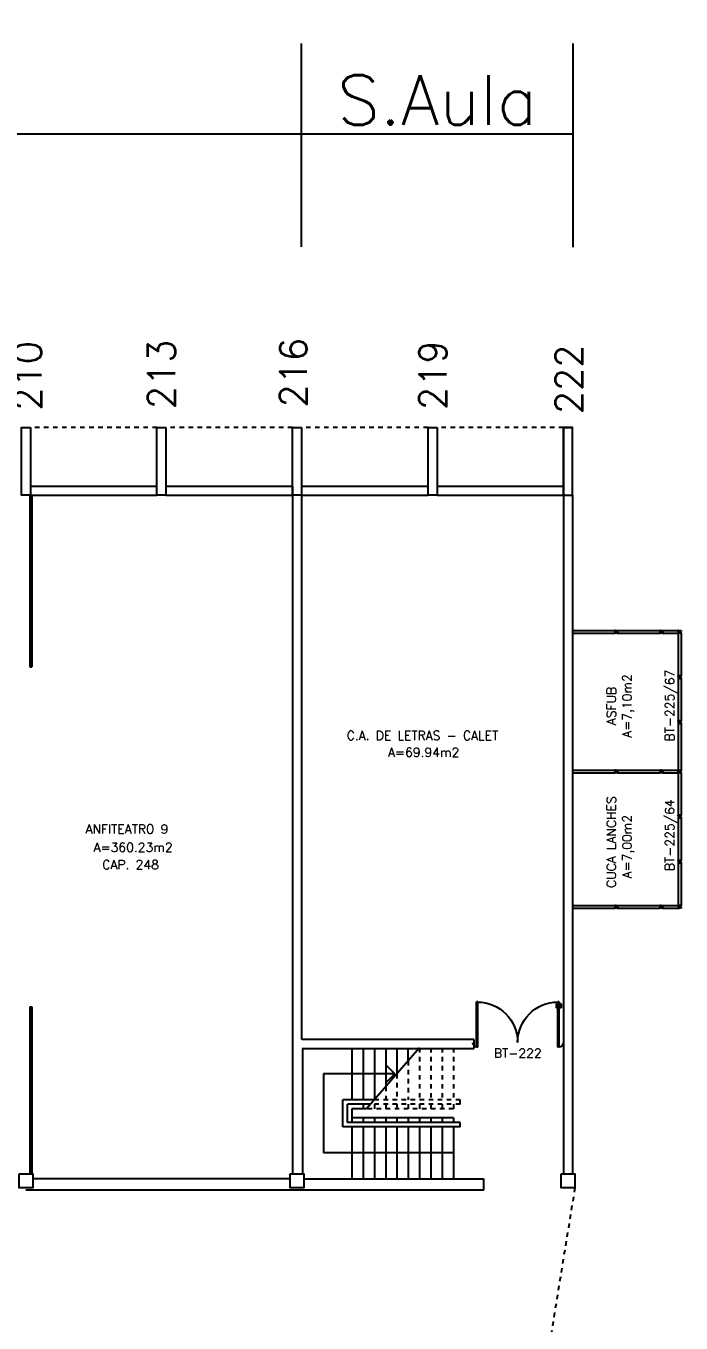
# Model space of a CAD drawing. Extents: x -250 to -5, y 354 to 449.
# Drawn here: x -26.59 to -12.1, y 419.57 to 448.29 of the extents above; entities that cross this region are included whole.
import ezdxf
from ezdxf.enums import TextEntityAlignment as Align

# ---------------------------------------------------------------- set-up
doc = ezdxf.new("R2010")
doc.units = 0
doc.header["$LTSCALE"] = 0.02
doc.header["$MEASUREMENT"] = 0
doc.header["$PDMODE"] = 98
doc.linetypes.add('HIDDEN2', pattern=[0.1875, 0.125, -0.0625])
doc.layers.get('0').update_dxf_attribs({"linetype": 'CONTINUOUS'})
doc.layers.get('DEFPOINTS').update_dxf_attribs({"linetype": 'CONTINUOUS'})
for name, color, linetype in [('ALV', 2, 'CONTINUOUS'), ('DIV', 2, 'CONTINUOUS'), ('ESC', 1, 'CONTINUOUS'), ('ESQ', 2, 'CONTINUOUS'), ('ESTR', 3, 'CONTINUOUS'), ('LAYOUT-ANF', 1, 'CONTINUOUS'), ('NOPILAR1', 2, 'CONTINUOUS'), ('PROJ', 1, 'HIDDEN2'), ('TEXTO', 2, 'CONTINUOUS'), ('TEXTO-CENTRO-CUSTO', 2, 'CONTINUOUS'), ('TEXTO-ENDEREÇO', 2, 'CONTINUOUS'), ('ÁREA', 2, 'CONTINUOUS')]:
    doc.layers.add(name, color=color, linetype=linetype)
doc.styles.add('1', font='romans.shx')
doc.styles.add('NOPILAR', font='simplex.shx', dxfattribs={"height": 0.6})
doc.styles.add('UNB-100', font='simplex.shx', dxfattribs={"height": 0.2})
doc.styles.add('UNB-100-1', font='simplex.shx', dxfattribs={"height": 0.2})
doc.dimstyles.new('1-600', dxfattribs={"dimtxt": 1.1, "dimasz": 2.5, "dimexe": 2, "dimexo": 4, "dimgap": 0.2, "dimtad": 1, "dimdec": 0, "dimzin": 4, "dimdsep": 46, "dimlunit": 6, "dimtxsty": '1', "dimblk1": 'NONE', "dimblk2": 'NONE', "dimsah": 1, "dimcen": 0, "dimclrd": 2, "dimclre": 2, "dimclrt": 2, "dimadec": 0, "dimazin": 0, "dimtfac": 1, "dimtdec": 0, "dimtmove": 2, "dimatfit": 3, "dimldrblk": 'NONE', "dimfxl": 0, "dimtolj": 1, "dimtzin": 0, "dimarcsym": 0})

# ---------------------------------------------------------------- blocks, each defined once
blk = doc.blocks.new('PILB-TTS')
blk.add_lwpolyline([(-0.3, 0.306), (0, 0.306), (0, 0), (-0.3, 0)], close=True)
blk = doc.blocks.new('ESCB-TTS')
at = {"color": 1}
for p, q in [((-2.701, 0.004), (-2.701, -1.143)), ((-2.451, 0.004), (-2.451, -1.143)), ((-1.201, 0.004), (-2.375, -1.343)), ((-2.201, 0.004), (-2.201, -1.143)), ((-1.951, 0.004), (-1.951, -0.856)), ((-1.701, 0.004), (-1.701, -0.57)), ((-1.451, -0.283), (-1.451, 0.004)), ((-2.201, -1.143), (-2.899, -1.143)), ((-2.899, -1.746), (-2.899, -1.143)), ((-2.288, -1.243), (-2.799, -1.243)), ((-2.799, -1.646), (-2.799, -1.243)), ((-2.375, -1.343), (-2.701, -1.343)), ((-2.701, -1.343), (-2.701, -1.646)), ((-2.451, -1.243), (-2.451, -1.343)), ((-2.201, -1.243), (-2.201, -1.343)), ((-1.451, -1.243), (-1.451, -1.343)), ((-0.299, -1.646), (-2.799, -1.646)), ((-1.942, -1.547), (-2.701, -1.547)), ((-2.451, -1.547), (-2.451, -1.646)), ((-2.201, -1.547), (-2.201, -1.646)), ((-1.951, -1.547), (-1.951, -1.646)), ((-1.665, -1.547), (-1.942, -1.547)), ((-0.944, -1.547), (-1.73, -1.547)), ((-1.701, -1.547), (-1.701, -1.646)), ((-1.451, -1.547), (-1.451, -1.646)), ((-1.201, -1.547), (-1.201, -1.646)), ((-0.951, -1.547), (-0.951, -1.646)), ((-0.451, -1.547), (-0.944, -1.547)), ((-0.701, -1.547), (-0.701, -1.646)), ((-0.451, -1.547), (-0.451, -1.646)), ((-0.299, -1.746), (-0.299, -1.646)), ((-0.299, -1.746), (-2.899, -1.746)), ((-2.701, -1.746), (-2.701, -2.897)), ((-2.451, -1.746), (-2.451, -2.897)), ((-2.201, -1.746), (-2.201, -2.897)), ((-1.951, -1.746), (-1.951, -2.897)), ((-1.701, -1.746), (-1.701, -2.897)), ((-1.451, -1.746), (-1.451, -2.897)), ((-1.201, -1.746), (-1.201, -2.897)), ((-0.951, -1.746), (-0.951, -2.897)), ((-0.701, -1.746), (-0.701, -2.897)), ((-0.451, -1.746), (-0.451, -2.897))]:
    blk.add_line(p, q, dxfattribs=at)
at = {"color": 1, "linetype": 'HIDDEN2'}
for p, q in [((-1.201, 0.004), (-1.201, -1.143)), ((-0.951, 0.004), (-0.951, -1.143)), ((-0.701, 0.004), (-0.701, -1.143)), ((-0.451, 0.004), (-0.451, -1.143)), ((-1.451, -0.283), (-1.451, -1.143)), ((-1.701, -0.57), (-1.701, -1.143)), ((-1.951, -0.856), (-1.951, -1.143)), ((-0.299, -1.143), (-2.201, -1.143)), ((-0.299, -1.243), (-0.299, -1.143)), ((-0.451, -1.343), (-2.375, -1.343)), ((-0.299, -1.243), (-2.288, -1.243)), ((-1.951, -1.243), (-1.951, -1.343)), ((-1.701, -1.243), (-1.701, -1.343)), ((-1.201, -1.243), (-1.201, -1.343)), ((-0.951, -1.243), (-0.951, -1.343)), ((-0.701, -1.243), (-0.701, -1.343)), ((-0.451, -1.243), (-0.451, -1.343))]:
    blk.add_line(p, q, dxfattribs=at)
blk = doc.blocks.new('PTDP-TTS')
at = {"color": 2}
for p, q in [((0.084, 0.9), (0.115, 0.9)), ((0.084, -0.1), (0.084, 0.9)), ((0.114, -0.1), (0.114, 0.9)), ((1.884, 0.9), (1.914, 0.9)), ((1.884, -0.1), (1.884, 0.9)), ((1.914, -0.1), (1.914, 0.9)), ((0.084, -0.1), (0.115, -0.1)), ((1.885, -0.101), (1.915, -0.101))]:
    blk.add_line(p, q, dxfattribs=at)
at = {"color": 1}
for centre, radius, start, end in [((0.114, 0.006), 0.892, 0, 90), ((1.899, 0.006), 0.892, 90, 180), ((0.098, 0), 0.098, 180, 270), ((1.896, -0.001), 0.0991, 271.7192, 0)]:
    blk.add_arc(centre, radius, start, end, dxfattribs=at)
at = {"layer": 'ESQ', "color": 1}
for p, q in [((0.044, 0.86), (0.044, 0.77)), ((0.044, 0.86), (0.084, 0.86)), ((0.054, 0.77), (0.044, 0.77)), ((0.054, 0.85), (0.054, 0.77)), ((0.054, 0.85), (0.084, 0.85)), ((0.154, 0.86), (0.114, 0.86)), ((0.144, 0.85), (0.114, 0.85)), ((0.144, 0.85), (0.144, 0.77)), ((0.144, 0.77), (0.154, 0.77)), ((0.154, 0.86), (0.154, 0.77))]:
    blk.add_line(p, q, dxfattribs=at)
blk = doc.blocks.new('*D34')
at = {"color": 2, "linetype": 'ByBlock', "transparency": 16777216}
for p, q in [((-34.088, 433.655), (-34.088, 438.155)), ((-9.888, 433.655), (-9.888, 438.155)), ((-34.088, 436.155), (-9.888, 436.155))]:
    blk.add_line(p, q, dxfattribs=at)
at = {"layer": 'DEFPOINTS', "color": 0, "linetype": 'ByBlock', "transparency": 16777216}
for p in [(-9.888, 436.155), (-34.088, 429.655), (-9.888, 429.655)]:
    blk.add_point(p, dxfattribs=at)
at = {"color": 2, "linetype": 'ByBlock', "transparency": 16777216, "insert": (-21.988, 436.905), "char_height": 1.1, "attachment_point": 5, "style": '1'}
blk.add_mtext('\\A1;Anfiteatro 9', dxfattribs=at)
blk = doc.blocks.new('_NONE')
at = {"color": 0, "linetype": 'ByBlock'}
blk.add_circle((0, 0), 0.25, dxfattribs=at)
blk = doc.blocks.new('*D33')
at = {"color": 2, "linetype": 'ByBlock', "transparency": 16777216}
for p, q in [((-9.888, 433.655), (-9.888, 438.155)), ((-3.878, 433.646), (-3.878, 438.155)), ((-9.888, 436.155), (-3.878, 436.155))]:
    blk.add_line(p, q, dxfattribs=at)
at = {"layer": 'DEFPOINTS', "color": 0, "linetype": 'ByBlock', "transparency": 16777216}
for p in [(-3.878, 436.155), (-9.888, 429.655), (-3.878, 429.646)]:
    blk.add_point(p, dxfattribs=at)
at = {"color": 2, "linetype": 'ByBlock', "transparency": 16777216, "insert": (-6.883, 436.905), "char_height": 1.1, "attachment_point": 5, "style": '1'}
blk.add_mtext('\\A1;S.Aula', dxfattribs=at)
blk = doc.blocks.new('DIVMT-TTS')
for p, q in [((-0.03, 0.03), (-0.03, 0.006)), ((-0.008, 0.03), (-0.03, 0.03)), ((-0.0185, 0.006), (-0.03, 0.006)), ((-0.0185, -0.006), (-0.0185, 0.006)), ((-0.008, 0.03), (-0.008, 0.02)), ((-0.008, 0.02), (0.008, 0.02)), ((-0.0051, 0), (0.0051, 0)), ((0.0051, 0), (-0.0051, 0)), ((-0.0051, 0), (0.0051, 0)), ((0, -0.0051), (0, 0.0051)), ((0, 0.0051), (0, -0.0051)), ((0.008, 0.03), (0.008, 0.02)), ((0.008, 0.03), (0.03, 0.03)), ((0.0205, 0.006), (0.03, 0.006)), ((0.0205, -0.006), (0.0205, 0.006)), ((0.0205, 0.006), (0.0205, -0.006)), ((0.0205, 0.006), (0.03, 0.006)), ((0.97, 0.03), (0.03, 0.03)), ((0.03, 0.006), (0.03, 0.03)), ((0.03, -0.03), (0.03, 0.03)), ((0.03, -0.005), (0.03, 0.005)), ((0.97, -0.03), (0.97, 0.03)), ((0.97, 0.03), (0.97, 0.009)), ((0.97, 0.009), (0.97, 0.027)), ((0.9795, 0.006), (0.97, 0.006)), ((0.97, -0.005), (0.97, 0.005)), ((0.9795, 0.006), (0.9795, -0.006)), ((1.0051, 0), (0.9949, 0)), ((1, 0.0051), (1, -0.0051)), ((-0.0185, -0.006), (-0.03, -0.006)), ((-0.03, -0.03), (-0.03, -0.006)), ((-0.008, -0.03), (-0.03, -0.03)), ((-0.008, -0.03), (-0.008, -0.02)), ((-0.008, -0.02), (0.008, -0.02)), ((0.008, -0.03), (0.008, -0.02)), ((0.008, -0.03), (0.03, -0.03)), ((0.0205, -0.006), (0.03, -0.006)), ((0.0205, -0.006), (0.03, -0.006)), ((0.03, -0.006), (0.03, -0.03)), ((0.97, -0.03), (0.03, -0.03)), ((0.9795, -0.006), (0.97, -0.006)), ((0.97, -0.009), (0.97, -0.027))]:
    blk.add_line(p, q)

msp = doc.modelspace()

# ---------------------------------------------------------------- linework, layer by layer
at = {"layer": 'ALV'}
for p, q in [((-26.496, 438.103), (-23.696, 438.103)), ((-23.496, 438.103), (-20.696, 438.103)), ((-20.696, 438.103), (-20.696, 422.867)), ((-20.496, 438.103), (-20.496, 425.844)), ((-20.496, 438.103), (-17.696, 438.103)), ((-17.496, 438.103), (-14.696, 438.103)), ((-26.496, 437.903), (-23.696, 437.903)), ((-23.496, 437.903), (-20.696, 437.903)), ((-20.496, 437.903), (-17.696, 437.903)), ((-17.496, 437.903), (-14.696, 437.903)), ((-14.496, 437.903), (-14.496, 422.867)), ((-16.68, 425.844), (-20.488, 425.844)), ((-16.68, 425.844), (-16.68, 425.644)), ((-20.484, 425.644), (-16.68, 425.644)), ((-20.471, 425.64), (-20.471, 422.867)), ((-20.746, 422.763), (-26.446, 422.763)), ((-20.446, 422.763), (-16.457, 422.763)), ((-16.457, 422.513), (-16.457, 422.763)), ((-20.595, 422.513), (-26.594, 422.513)), ((-16.457, 422.513), (-20.594, 422.513))]:
    msp.add_line(p, q, dxfattribs=at)
at = {"layer": 'DIV'}
for p, q in [((-14.696, 437.903), (-14.696, 422.867)), ((-14.496, 434.903), (-13.556, 434.903)), ((-14.496, 434.843), (-13.556, 434.843)), ((-13.556, 434.879), (-13.556, 434.903)), ((-13.534, 434.903), (-13.556, 434.903)), ((-13.556, 434.843), (-13.556, 434.903)), ((-13.546, 434.879), (-13.556, 434.879)), ((-13.546, 434.879), (-13.556, 434.879)), ((-13.556, 434.868), (-13.556, 434.878)), ((-13.556, 434.867), (-13.556, 434.843)), ((-13.546, 434.867), (-13.556, 434.867)), ((-13.546, 434.867), (-13.556, 434.867)), ((-13.534, 434.843), (-13.556, 434.843)), ((-13.546, 434.867), (-13.546, 434.879)), ((-13.546, 434.879), (-13.546, 434.867)), ((-13.534, 434.903), (-13.534, 434.893)), ((-13.518, 434.893), (-13.534, 434.893)), ((-13.534, 434.843), (-13.534, 434.853)), ((-13.518, 434.853), (-13.534, 434.853)), ((-13.521, 434.873), (-13.531, 434.873)), ((-13.531, 434.873), (-13.521, 434.873)), ((-13.521, 434.873), (-13.531, 434.873)), ((-13.526, 434.868), (-13.526, 434.878)), ((-13.526, 434.878), (-13.526, 434.868)), ((-13.518, 434.903), (-13.518, 434.893)), ((-13.518, 434.903), (-13.496, 434.903)), ((-13.518, 434.843), (-13.518, 434.853)), ((-13.518, 434.843), (-13.496, 434.843)), ((-13.507, 434.879), (-13.496, 434.879)), ((-13.507, 434.867), (-13.507, 434.879)), ((-13.507, 434.867), (-13.496, 434.867)), ((-13.496, 434.903), (-13.496, 434.879)), ((-13.496, 434.843), (-13.496, 434.867)), ((-12.531, 434.873), (-12.521, 434.873)), ((-12.526, 434.878), (-12.526, 434.868)), ((-12.505, 434.879), (-12.505, 434.867)), ((-12.505, 434.879), (-12.496, 434.879)), ((-12.505, 434.867), (-12.496, 434.867)), ((-12.496, 434.903), (-12.156, 434.903)), ((-12.496, 434.843), (-12.496, 434.903)), ((-12.496, 434.903), (-12.496, 434.882)), ((-12.496, 434.882), (-12.496, 434.9)), ((-12.496, 434.868), (-12.496, 434.878)), ((-12.496, 434.864), (-12.496, 434.846)), ((-12.496, 434.843), (-12.156, 434.843)), ((-12.156, 434.879), (-12.156, 434.903)), ((-12.134, 434.903), (-12.156, 434.903)), ((-12.156, 434.843), (-12.156, 434.903)), ((-12.146, 434.879), (-12.156, 434.879)), ((-12.146, 434.879), (-12.156, 434.879)), ((-12.156, 434.868), (-12.156, 434.878)), ((-12.156, 434.867), (-12.156, 434.843)), ((-12.146, 434.867), (-12.156, 434.867)), ((-12.146, 434.867), (-12.156, 434.867)), ((-12.134, 434.843), (-12.156, 434.843)), ((-12.096, 434.843), (-12.156, 434.843)), ((-12.156, 434.843), (-12.135, 434.843)), ((-12.135, 434.843), (-12.153, 434.843)), ((-12.146, 434.867), (-12.146, 434.879)), ((-12.146, 434.879), (-12.146, 434.867)), ((-12.134, 434.903), (-12.134, 434.893)), ((-12.118, 434.893), (-12.134, 434.893)), ((-12.134, 434.843), (-12.134, 434.853)), ((-12.118, 434.853), (-12.134, 434.853)), ((-12.132, 434.853), (-12.12, 434.853)), ((-12.132, 434.853), (-12.132, 434.843)), ((-12.121, 434.873), (-12.131, 434.873)), ((-12.131, 434.873), (-12.121, 434.873)), ((-12.121, 434.873), (-12.131, 434.873)), ((-12.131, 434.873), (-12.121, 434.873)), ((-12.121, 434.843), (-12.131, 434.843)), ((-12.126, 434.868), (-12.126, 434.878)), ((-12.126, 434.878), (-12.126, 434.868)), ((-12.126, 434.878), (-12.126, 434.868)), ((-12.12, 434.853), (-12.12, 434.843)), ((-12.118, 434.903), (-12.118, 434.893)), ((-12.118, 434.903), (-12.096, 434.903)), ((-12.118, 434.843), (-12.118, 434.853)), ((-12.118, 434.843), (-12.096, 434.843)), ((-12.117, 434.843), (-12.099, 434.843)), ((-12.107, 434.879), (-12.096, 434.879)), ((-12.107, 434.867), (-12.107, 434.879)), ((-12.107, 434.867), (-12.096, 434.867)), ((-12.096, 434.903), (-12.096, 434.879)), ((-12.096, 434.843), (-12.096, 434.867)), ((-14.496, 431.813), (-13.556, 431.813)), ((-13.556, 431.789), (-13.556, 431.813)), ((-13.534, 431.813), (-13.556, 431.813)), ((-13.556, 431.753), (-13.556, 431.813)), ((-13.546, 431.789), (-13.556, 431.789)), ((-13.546, 431.789), (-13.556, 431.789)), ((-13.556, 431.778), (-13.556, 431.788)), ((-13.556, 431.777), (-13.556, 431.753)), ((-13.546, 431.777), (-13.556, 431.777)), ((-13.546, 431.777), (-13.556, 431.777)), ((-13.546, 431.777), (-13.546, 431.789)), ((-13.546, 431.789), (-13.546, 431.777)), ((-13.534, 431.813), (-13.534, 431.803)), ((-13.518, 431.803), (-13.534, 431.803)), ((-13.521, 431.783), (-13.531, 431.783)), ((-13.531, 431.783), (-13.521, 431.783)), ((-13.521, 431.783), (-13.531, 431.783)), ((-13.526, 431.778), (-13.526, 431.788)), ((-13.526, 431.788), (-13.526, 431.778)), ((-13.518, 431.813), (-13.518, 431.803)), ((-13.518, 431.813), (-13.496, 431.813)), ((-13.507, 431.789), (-13.496, 431.789)), ((-13.507, 431.777), (-13.507, 431.789)), ((-13.507, 431.777), (-13.496, 431.777)), ((-13.496, 431.813), (-13.496, 431.789)), ((-13.496, 431.753), (-13.496, 431.777)), ((-12.531, 431.783), (-12.521, 431.783)), ((-12.526, 431.788), (-12.526, 431.778)), ((-12.505, 431.789), (-12.505, 431.777)), ((-12.505, 431.789), (-12.496, 431.789)), ((-12.505, 431.777), (-12.496, 431.777)), ((-12.496, 431.813), (-12.156, 431.813)), ((-12.496, 431.753), (-12.496, 431.813)), ((-12.496, 431.813), (-12.496, 431.792)), ((-12.496, 431.792), (-12.496, 431.81)), ((-12.496, 431.778), (-12.496, 431.788)), ((-12.496, 431.774), (-12.496, 431.756)), ((-12.156, 431.789), (-12.156, 431.813)), ((-12.134, 431.813), (-12.156, 431.813)), ((-12.156, 431.753), (-12.156, 431.813)), ((-12.146, 431.789), (-12.156, 431.789)), ((-12.146, 431.789), (-12.156, 431.789)), ((-12.156, 431.778), (-12.156, 431.788)), ((-12.156, 431.777), (-12.156, 431.753)), ((-12.146, 431.777), (-12.156, 431.777)), ((-12.146, 431.777), (-12.156, 431.777)), ((-12.146, 431.777), (-12.146, 431.789)), ((-12.146, 431.789), (-12.146, 431.777)), ((-12.134, 431.813), (-12.134, 431.803)), ((-12.118, 431.803), (-12.134, 431.803)), ((-12.121, 431.783), (-12.131, 431.783)), ((-12.131, 431.783), (-12.121, 431.783)), ((-12.121, 431.783), (-12.131, 431.783)), ((-12.131, 431.783), (-12.121, 431.783)), ((-12.126, 431.778), (-12.126, 431.788)), ((-12.126, 431.788), (-12.126, 431.778)), ((-12.126, 431.788), (-12.126, 431.778)), ((-12.118, 431.813), (-12.118, 431.803)), ((-12.118, 431.813), (-12.096, 431.813)), ((-12.107, 431.789), (-12.096, 431.789)), ((-12.107, 431.777), (-12.107, 431.789)), ((-12.107, 431.777), (-12.096, 431.777)), ((-12.096, 431.813), (-12.096, 431.789)), ((-12.096, 431.753), (-12.096, 431.777)), ((-14.496, 431.753), (-13.556, 431.753)), ((-13.534, 431.753), (-13.556, 431.753)), ((-13.534, 431.753), (-13.534, 431.763)), ((-13.518, 431.763), (-13.534, 431.763)), ((-13.518, 431.753), (-13.518, 431.763)), ((-13.518, 431.753), (-13.496, 431.753)), ((-12.496, 431.753), (-12.156, 431.753)), ((-12.134, 431.753), (-12.156, 431.753)), ((-12.096, 431.753), (-12.156, 431.753)), ((-12.156, 431.753), (-12.135, 431.753)), ((-12.135, 431.753), (-12.153, 431.753)), ((-12.134, 431.753), (-12.134, 431.763)), ((-12.118, 431.763), (-12.134, 431.763)), ((-12.132, 431.763), (-12.12, 431.763)), ((-12.132, 431.763), (-12.132, 431.753)), ((-12.121, 431.753), (-12.131, 431.753)), ((-12.12, 431.763), (-12.12, 431.753)), ((-12.118, 431.753), (-12.118, 431.763)), ((-12.117, 431.753), (-12.099, 431.753)), ((-14.496, 428.813), (-13.556, 428.813)), ((-14.496, 428.753), (-13.556, 428.753)), ((-13.556, 428.789), (-13.556, 428.813)), ((-13.534, 428.813), (-13.556, 428.813)), ((-13.556, 428.753), (-13.556, 428.813)), ((-13.546, 428.789), (-13.556, 428.789)), ((-13.546, 428.789), (-13.556, 428.789)), ((-13.556, 428.778), (-13.556, 428.788)), ((-13.556, 428.777), (-13.556, 428.753)), ((-13.546, 428.777), (-13.556, 428.777)), ((-13.546, 428.777), (-13.556, 428.777)), ((-13.534, 428.753), (-13.556, 428.753)), ((-13.546, 428.777), (-13.546, 428.789)), ((-13.546, 428.789), (-13.546, 428.777)), ((-13.534, 428.813), (-13.534, 428.803)), ((-13.518, 428.803), (-13.534, 428.803)), ((-13.534, 428.753), (-13.534, 428.763)), ((-13.518, 428.763), (-13.534, 428.763)), ((-13.521, 428.783), (-13.531, 428.783)), ((-13.531, 428.783), (-13.521, 428.783)), ((-13.521, 428.783), (-13.531, 428.783)), ((-13.526, 428.778), (-13.526, 428.788)), ((-13.526, 428.788), (-13.526, 428.778)), ((-13.518, 428.813), (-13.518, 428.803)), ((-13.518, 428.813), (-13.496, 428.813)), ((-13.518, 428.753), (-13.518, 428.763)), ((-13.518, 428.753), (-13.496, 428.753)), ((-13.507, 428.789), (-13.496, 428.789)), ((-13.507, 428.777), (-13.507, 428.789)), ((-13.507, 428.777), (-13.496, 428.777)), ((-13.496, 428.813), (-13.496, 428.789)), ((-13.496, 428.753), (-13.496, 428.777)), ((-12.531, 428.783), (-12.521, 428.783)), ((-12.526, 428.788), (-12.526, 428.778)), ((-12.505, 428.789), (-12.505, 428.777)), ((-12.505, 428.789), (-12.496, 428.789)), ((-12.505, 428.777), (-12.496, 428.777)), ((-12.496, 428.813), (-12.156, 428.813)), ((-12.496, 428.753), (-12.496, 428.813)), ((-12.496, 428.813), (-12.496, 428.792)), ((-12.496, 428.792), (-12.496, 428.81)), ((-12.496, 428.778), (-12.496, 428.788)), ((-12.496, 428.774), (-12.496, 428.756)), ((-12.496, 428.753), (-12.156, 428.753)), ((-12.132, 428.813), (-12.156, 428.813)), ((-12.156, 428.791), (-12.156, 428.813)), ((-12.096, 428.813), (-12.156, 428.813)), ((-12.156, 428.791), (-12.146, 428.791)), ((-12.156, 428.775), (-12.146, 428.775)), ((-12.156, 428.775), (-12.156, 428.753)), ((-12.156, 428.753), (-12.132, 428.753)), ((-12.146, 428.775), (-12.146, 428.791)), ((-12.132, 428.804), (-12.132, 428.813)), ((-12.132, 428.804), (-12.132, 428.813)), ((-12.12, 428.804), (-12.132, 428.804)), ((-12.132, 428.804), (-12.12, 428.804)), ((-12.132, 428.765), (-12.132, 428.753)), ((-12.12, 428.765), (-12.132, 428.765)), ((-12.121, 428.813), (-12.131, 428.813)), ((-12.121, 428.783), (-12.131, 428.783)), ((-12.131, 428.783), (-12.121, 428.783)), ((-12.126, 428.778), (-12.126, 428.788)), ((-12.126, 428.788), (-12.126, 428.778)), ((-12.126, 428.778), (-12.126, 428.788)), ((-12.12, 428.813), (-12.096, 428.813)), ((-12.12, 428.804), (-12.12, 428.813)), ((-12.12, 428.804), (-12.12, 428.813)), ((-12.12, 428.765), (-12.12, 428.753)), ((-12.096, 428.753), (-12.12, 428.753)), ((-12.096, 428.791), (-12.106, 428.791)), ((-12.106, 428.775), (-12.106, 428.791)), ((-12.096, 428.775), (-12.106, 428.775)), ((-12.096, 428.791), (-12.096, 428.813)), ((-12.096, 428.775), (-12.096, 428.753))]:
    msp.add_line(p, q, dxfattribs=at)
at = {"layer": 'DIV', "color": 1}
for p, q in [((-12.156, 434.843), (-12.156, 433.903)), ((-12.096, 434.843), (-12.096, 433.903)), ((-12.132, 433.903), (-12.156, 433.903)), ((-12.156, 433.881), (-12.156, 433.903)), ((-12.096, 433.903), (-12.156, 433.903)), ((-12.156, 433.881), (-12.146, 433.881)), ((-12.156, 433.865), (-12.146, 433.865)), ((-12.156, 433.865), (-12.156, 433.843)), ((-12.156, 433.843), (-12.156, 432.903)), ((-12.096, 433.843), (-12.156, 433.843)), ((-12.156, 433.843), (-12.135, 433.843)), ((-12.156, 433.843), (-12.132, 433.843)), ((-12.135, 433.843), (-12.153, 433.843)), ((-12.146, 433.865), (-12.146, 433.881)), ((-12.132, 433.894), (-12.132, 433.903)), ((-12.132, 433.894), (-12.132, 433.903)), ((-12.12, 433.894), (-12.132, 433.894)), ((-12.132, 433.894), (-12.12, 433.894)), ((-12.132, 433.855), (-12.132, 433.843)), ((-12.12, 433.855), (-12.132, 433.855)), ((-12.132, 433.853), (-12.12, 433.853)), ((-12.132, 433.853), (-12.132, 433.843)), ((-12.121, 433.903), (-12.131, 433.903)), ((-12.131, 433.873), (-12.121, 433.873)), ((-12.121, 433.873), (-12.131, 433.873)), ((-12.131, 433.873), (-12.121, 433.873)), ((-12.121, 433.843), (-12.131, 433.843)), ((-12.126, 433.878), (-12.126, 433.868)), ((-12.126, 433.868), (-12.126, 433.878)), ((-12.126, 433.878), (-12.126, 433.868)), ((-12.126, 433.868), (-12.126, 433.878)), ((-12.12, 433.903), (-12.096, 433.903)), ((-12.12, 433.894), (-12.12, 433.903)), ((-12.12, 433.894), (-12.12, 433.903)), ((-12.12, 433.855), (-12.12, 433.843)), ((-12.12, 433.853), (-12.12, 433.843)), ((-12.096, 433.843), (-12.12, 433.843)), ((-12.117, 433.843), (-12.099, 433.843)), ((-12.096, 433.881), (-12.106, 433.881)), ((-12.106, 433.865), (-12.106, 433.881)), ((-12.096, 433.865), (-12.106, 433.865)), ((-12.096, 433.881), (-12.096, 433.903)), ((-12.096, 433.865), (-12.096, 433.843)), ((-12.096, 433.843), (-12.096, 432.903)), ((-12.132, 432.903), (-12.156, 432.903)), ((-12.156, 432.881), (-12.156, 432.903)), ((-12.096, 432.903), (-12.156, 432.903)), ((-12.156, 432.881), (-12.146, 432.881)), ((-12.156, 432.865), (-12.146, 432.865)), ((-12.156, 432.865), (-12.156, 432.843)), ((-12.156, 432.843), (-12.156, 431.813)), ((-12.096, 432.843), (-12.156, 432.843)), ((-12.156, 432.843), (-12.135, 432.843)), ((-12.156, 432.843), (-12.132, 432.843)), ((-12.135, 432.843), (-12.153, 432.843)), ((-12.146, 432.865), (-12.146, 432.881)), ((-12.132, 432.894), (-12.132, 432.903)), ((-12.132, 432.894), (-12.132, 432.903)), ((-12.12, 432.894), (-12.132, 432.894)), ((-12.132, 432.894), (-12.12, 432.894)), ((-12.132, 432.855), (-12.132, 432.843)), ((-12.12, 432.855), (-12.132, 432.855)), ((-12.132, 432.853), (-12.12, 432.853)), ((-12.132, 432.853), (-12.132, 432.843)), ((-12.121, 432.903), (-12.131, 432.903)), ((-12.131, 432.873), (-12.121, 432.873)), ((-12.121, 432.873), (-12.131, 432.873)), ((-12.131, 432.873), (-12.121, 432.873)), ((-12.121, 432.843), (-12.131, 432.843)), ((-12.126, 432.878), (-12.126, 432.868)), ((-12.126, 432.868), (-12.126, 432.878)), ((-12.126, 432.878), (-12.126, 432.868)), ((-12.126, 432.868), (-12.126, 432.878)), ((-12.12, 432.903), (-12.096, 432.903)), ((-12.12, 432.894), (-12.12, 432.903)), ((-12.12, 432.894), (-12.12, 432.903)), ((-12.12, 432.855), (-12.12, 432.843)), ((-12.12, 432.853), (-12.12, 432.843)), ((-12.096, 432.843), (-12.12, 432.843)), ((-12.117, 432.843), (-12.099, 432.843)), ((-12.096, 432.881), (-12.106, 432.881)), ((-12.106, 432.865), (-12.106, 432.881)), ((-12.096, 432.865), (-12.106, 432.865)), ((-12.096, 432.881), (-12.096, 432.903)), ((-12.096, 432.865), (-12.096, 432.843)), ((-12.096, 432.843), (-12.096, 431.813)), ((-12.156, 431.753), (-12.156, 430.813)), ((-12.096, 431.753), (-12.096, 430.813)), ((-12.132, 430.813), (-12.156, 430.813)), ((-12.156, 430.791), (-12.156, 430.813)), ((-12.096, 430.813), (-12.156, 430.813)), ((-12.156, 430.791), (-12.146, 430.791)), ((-12.156, 430.775), (-12.146, 430.775)), ((-12.156, 430.775), (-12.156, 430.753)), ((-12.156, 430.753), (-12.156, 429.813)), ((-12.096, 430.753), (-12.156, 430.753)), ((-12.156, 430.753), (-12.135, 430.753)), ((-12.156, 430.753), (-12.132, 430.753)), ((-12.135, 430.753), (-12.153, 430.753)), ((-12.146, 430.775), (-12.146, 430.791)), ((-12.132, 430.804), (-12.132, 430.813)), ((-12.132, 430.804), (-12.132, 430.813)), ((-12.12, 430.804), (-12.132, 430.804)), ((-12.132, 430.804), (-12.12, 430.804)), ((-12.132, 430.765), (-12.132, 430.753)), ((-12.12, 430.765), (-12.132, 430.765)), ((-12.132, 430.763), (-12.12, 430.763)), ((-12.132, 430.763), (-12.132, 430.753)), ((-12.121, 430.813), (-12.131, 430.813)), ((-12.131, 430.783), (-12.121, 430.783)), ((-12.121, 430.783), (-12.131, 430.783)), ((-12.131, 430.783), (-12.121, 430.783)), ((-12.121, 430.753), (-12.131, 430.753)), ((-12.126, 430.788), (-12.126, 430.778)), ((-12.126, 430.778), (-12.126, 430.788)), ((-12.126, 430.788), (-12.126, 430.778)), ((-12.126, 430.778), (-12.126, 430.788)), ((-12.12, 430.813), (-12.096, 430.813)), ((-12.12, 430.804), (-12.12, 430.813)), ((-12.12, 430.804), (-12.12, 430.813)), ((-12.12, 430.765), (-12.12, 430.753)), ((-12.12, 430.763), (-12.12, 430.753)), ((-12.096, 430.753), (-12.12, 430.753)), ((-12.117, 430.753), (-12.099, 430.753)), ((-12.096, 430.791), (-12.106, 430.791)), ((-12.106, 430.775), (-12.106, 430.791)), ((-12.096, 430.775), (-12.106, 430.775)), ((-12.096, 430.791), (-12.096, 430.813)), ((-12.096, 430.775), (-12.096, 430.753)), ((-12.096, 430.753), (-12.096, 429.813)), ((-12.132, 429.813), (-12.156, 429.813)), ((-12.156, 429.791), (-12.156, 429.813)), ((-12.096, 429.813), (-12.156, 429.813)), ((-12.156, 429.791), (-12.146, 429.791)), ((-12.156, 429.775), (-12.146, 429.775)), ((-12.156, 429.775), (-12.156, 429.753)), ((-12.146, 429.775), (-12.146, 429.791)), ((-12.132, 429.804), (-12.132, 429.813)), ((-12.132, 429.804), (-12.132, 429.813)), ((-12.12, 429.804), (-12.132, 429.804)), ((-12.132, 429.804), (-12.12, 429.804)), ((-12.132, 429.765), (-12.132, 429.753)), ((-12.12, 429.765), (-12.132, 429.765)), ((-12.132, 429.763), (-12.12, 429.763)), ((-12.132, 429.763), (-12.132, 429.753)), ((-12.121, 429.813), (-12.131, 429.813)), ((-12.131, 429.783), (-12.121, 429.783)), ((-12.121, 429.783), (-12.131, 429.783)), ((-12.131, 429.783), (-12.121, 429.783)), ((-12.126, 429.788), (-12.126, 429.778)), ((-12.126, 429.778), (-12.126, 429.788)), ((-12.126, 429.788), (-12.126, 429.778)), ((-12.126, 429.778), (-12.126, 429.788)), ((-12.12, 429.813), (-12.096, 429.813)), ((-12.12, 429.804), (-12.12, 429.813)), ((-12.12, 429.804), (-12.12, 429.813)), ((-12.12, 429.765), (-12.12, 429.753)), ((-12.12, 429.763), (-12.12, 429.753)), ((-12.096, 429.791), (-12.106, 429.791)), ((-12.106, 429.775), (-12.106, 429.791)), ((-12.096, 429.775), (-12.106, 429.775)), ((-12.096, 429.791), (-12.096, 429.813)), ((-12.096, 429.775), (-12.096, 429.753)), ((-12.156, 429.753), (-12.156, 428.813)), ((-12.096, 429.753), (-12.156, 429.753)), ((-12.156, 429.753), (-12.135, 429.753)), ((-12.156, 429.753), (-12.132, 429.753)), ((-12.135, 429.753), (-12.153, 429.753)), ((-12.121, 429.753), (-12.131, 429.753)), ((-12.096, 429.753), (-12.12, 429.753)), ((-12.117, 429.753), (-12.099, 429.753)), ((-12.096, 429.753), (-12.096, 428.813))]:
    msp.add_line(p, q, dxfattribs=at)
at = {"layer": 'ESC'}
for p, q in [((-18.429, 425.088), (-18.606, 425.264)), ((-20.009, 425.088), (-20.009, 423.336)), ((-18.429, 425.088), (-20.009, 425.088)), ((-18.429, 425.088), (-18.606, 424.911)), ((-17.133, 423.336), (-20.009, 423.336))]:
    msp.add_line(p, q, dxfattribs=at)
at = {"layer": 'ESTR'}
for points in [[(-26.496, 439.403), (-26.496, 437.903), (-26.696, 437.903), (-26.696, 439.403)], [(-26.496, 439.403), (-26.496, 437.903), (-26.696, 437.903), (-26.696, 439.403)], [(-23.496, 439.403), (-23.496, 437.903), (-23.696, 437.903), (-23.696, 439.403)], [(-20.496, 439.403), (-20.496, 437.903), (-20.696, 437.903), (-20.696, 439.403)], [(-17.496, 439.403), (-17.496, 437.903), (-17.696, 437.903), (-17.696, 439.403)]]:
    msp.add_lwpolyline(points, close=True, dxfattribs=at)
msp.add_lwpolyline([(-14.696, 437.903), (-14.496, 437.903), (-14.498, 439.403), (-14.698, 439.403), (-14.696, 437.903), (-14.698, 439.403), (-14.498, 439.403)], dxfattribs=at)
at = {"layer": 'LAYOUT-ANF'}
for p, q in [((-26.511, 437.903), (-26.511, 434.103)), ((-26.461, 437.903), (-26.461, 434.103)), ((-26.511, 434.103), (-26.461, 434.103)), ((-26.511, 426.569), (-26.511, 422.867)), ((-26.511, 426.569), (-26.461, 426.569)), ((-26.461, 426.569), (-26.461, 422.867))]:
    msp.add_line(p, q, dxfattribs=at)
at = {"layer": 'PROJ'}
for p, q in [((-23.696, 439.403), (-26.496, 439.403)), ((-20.696, 439.403), (-23.496, 439.403)), ((-17.696, 439.403), (-20.496, 439.403)), ((-14.698, 439.403), (-17.496, 439.403)), ((-14.446, 422.562), (-20.497, 385.305))]:
    msp.add_line(p, q, dxfattribs=at)

# ---------------------------------------------------------------- block references
at = {"color": 7}
msp.add_blockref('ESCB-TTS', (-16.682, 425.656), dxfattribs=at)
at = {"layer": 'DIV', "xscale": -1}
for p in [(-12.526, 434.873), (-12.526, 431.783), (-12.526, 428.783)]:
    msp.add_blockref('DIVMT-TTS', p, dxfattribs=at)
at = {"layer": 'ESQ', "xscale": -1}
msp.add_blockref('PTDP-TTS', (-14.707, 425.777), dxfattribs=at)
at = {"layer": 'ESTR', "color": 9}
for p in [(-26.446, 422.562), (-20.446, 422.562), (-14.446, 422.562)]:
    msp.add_blockref('PILB-TTS', p, dxfattribs=at)

# ---------------------------------------------------------------- texts
at = {"layer": 'NOPILAR1', "style": 'NOPILAR'}
for s, p in [('213', (-23.294, 439.805)), ('213', (-23.294, 439.805)), ('216', (-20.375, 439.842)), ('216', (-20.375, 439.842)), ('210', (-26.254, 439.773)), ('210', (-26.254, 439.773)), ('219', (-17.289, 439.786)), ('219', (-17.289, 439.786)), ('222', (-14.277, 439.694)), ('222', (-14.277, 439.694))]:
    msp.add_text(s, height=0.6, rotation=90, dxfattribs=at).set_placement(p)
at = {"layer": 'TEXTO', "style": 'UNB-100'}
for s, p in [('C.A. DE LETRAS - CALET', (-19.495, 432.479)), ('ANFITEATRO 9', (-25.276, 430.406)), ('CAP. 248', (-24.904, 429.619))]:
    msp.add_text(s, height=0.2, dxfattribs=at).set_placement(p)
at = {"layer": 'TEXTO-ENDEREÇO', "style": 'UNB-100-1'}
for s, p in [('BT-225/67', (-12.246, 432.45)), ('BT-225/64', (-12.246, 429.579))]:
    msp.add_text(s, height=0.2, rotation=90, dxfattribs=at).set_placement(p)
msp.add_text('BT-222', height=0.2, dxfattribs=at).set_placement((-16.235, 425.445))
at = {"layer": 'ÁREA', "style": 'UNB-100'}
for s, p in [('A=7,10m2', (-13.192, 433.234)), ('ASFUB', (-13.538, 433.234)), ('CUCA LANCHES', (-13.538, 430.22)), ('A=7,00m2', (-13.192, 430.118))]:
    msp.add_text(s, height=0.2, rotation=90, dxfattribs=at).set_placement(p, align=Align.CENTER)
for s, p in [('A=69.94m2', (-17.792, 432.105)), ('A=360.23m2', (-24.223, 430.002))]:
    msp.add_text(s, height=0.2, dxfattribs=at).set_placement(p, align=Align.CENTER)

# ---------------------------------------------------------------- dimensions: what is measured, and where the dimension line sits
at = {"layer": 'TEXTO-CENTRO-CUSTO'}
for base, p1, p2, text, picture, middle in [((-20.496, 445.903), (-44.696, 439.403), (-20.496, 439.403), 'Anfiteatro 9', '*D34', (-32.596, 446.653)), ((-14.486, 445.903), (-20.496, 439.403), (-14.486, 439.394), 'S.Aula', '*D33', (-17.491, 446.653))]:
    dim = msp.add_linear_dim(base=base, p1=p1, p2=p2, text=text, dimstyle='1-600', dxfattribs=at)
    dim.commit()
    dim.dimension.update_dxf_attribs({"geometry": picture, "text_midpoint": middle, "insert": (-10.608, 9.749)})

doc.saveas('drawing.dxf')
